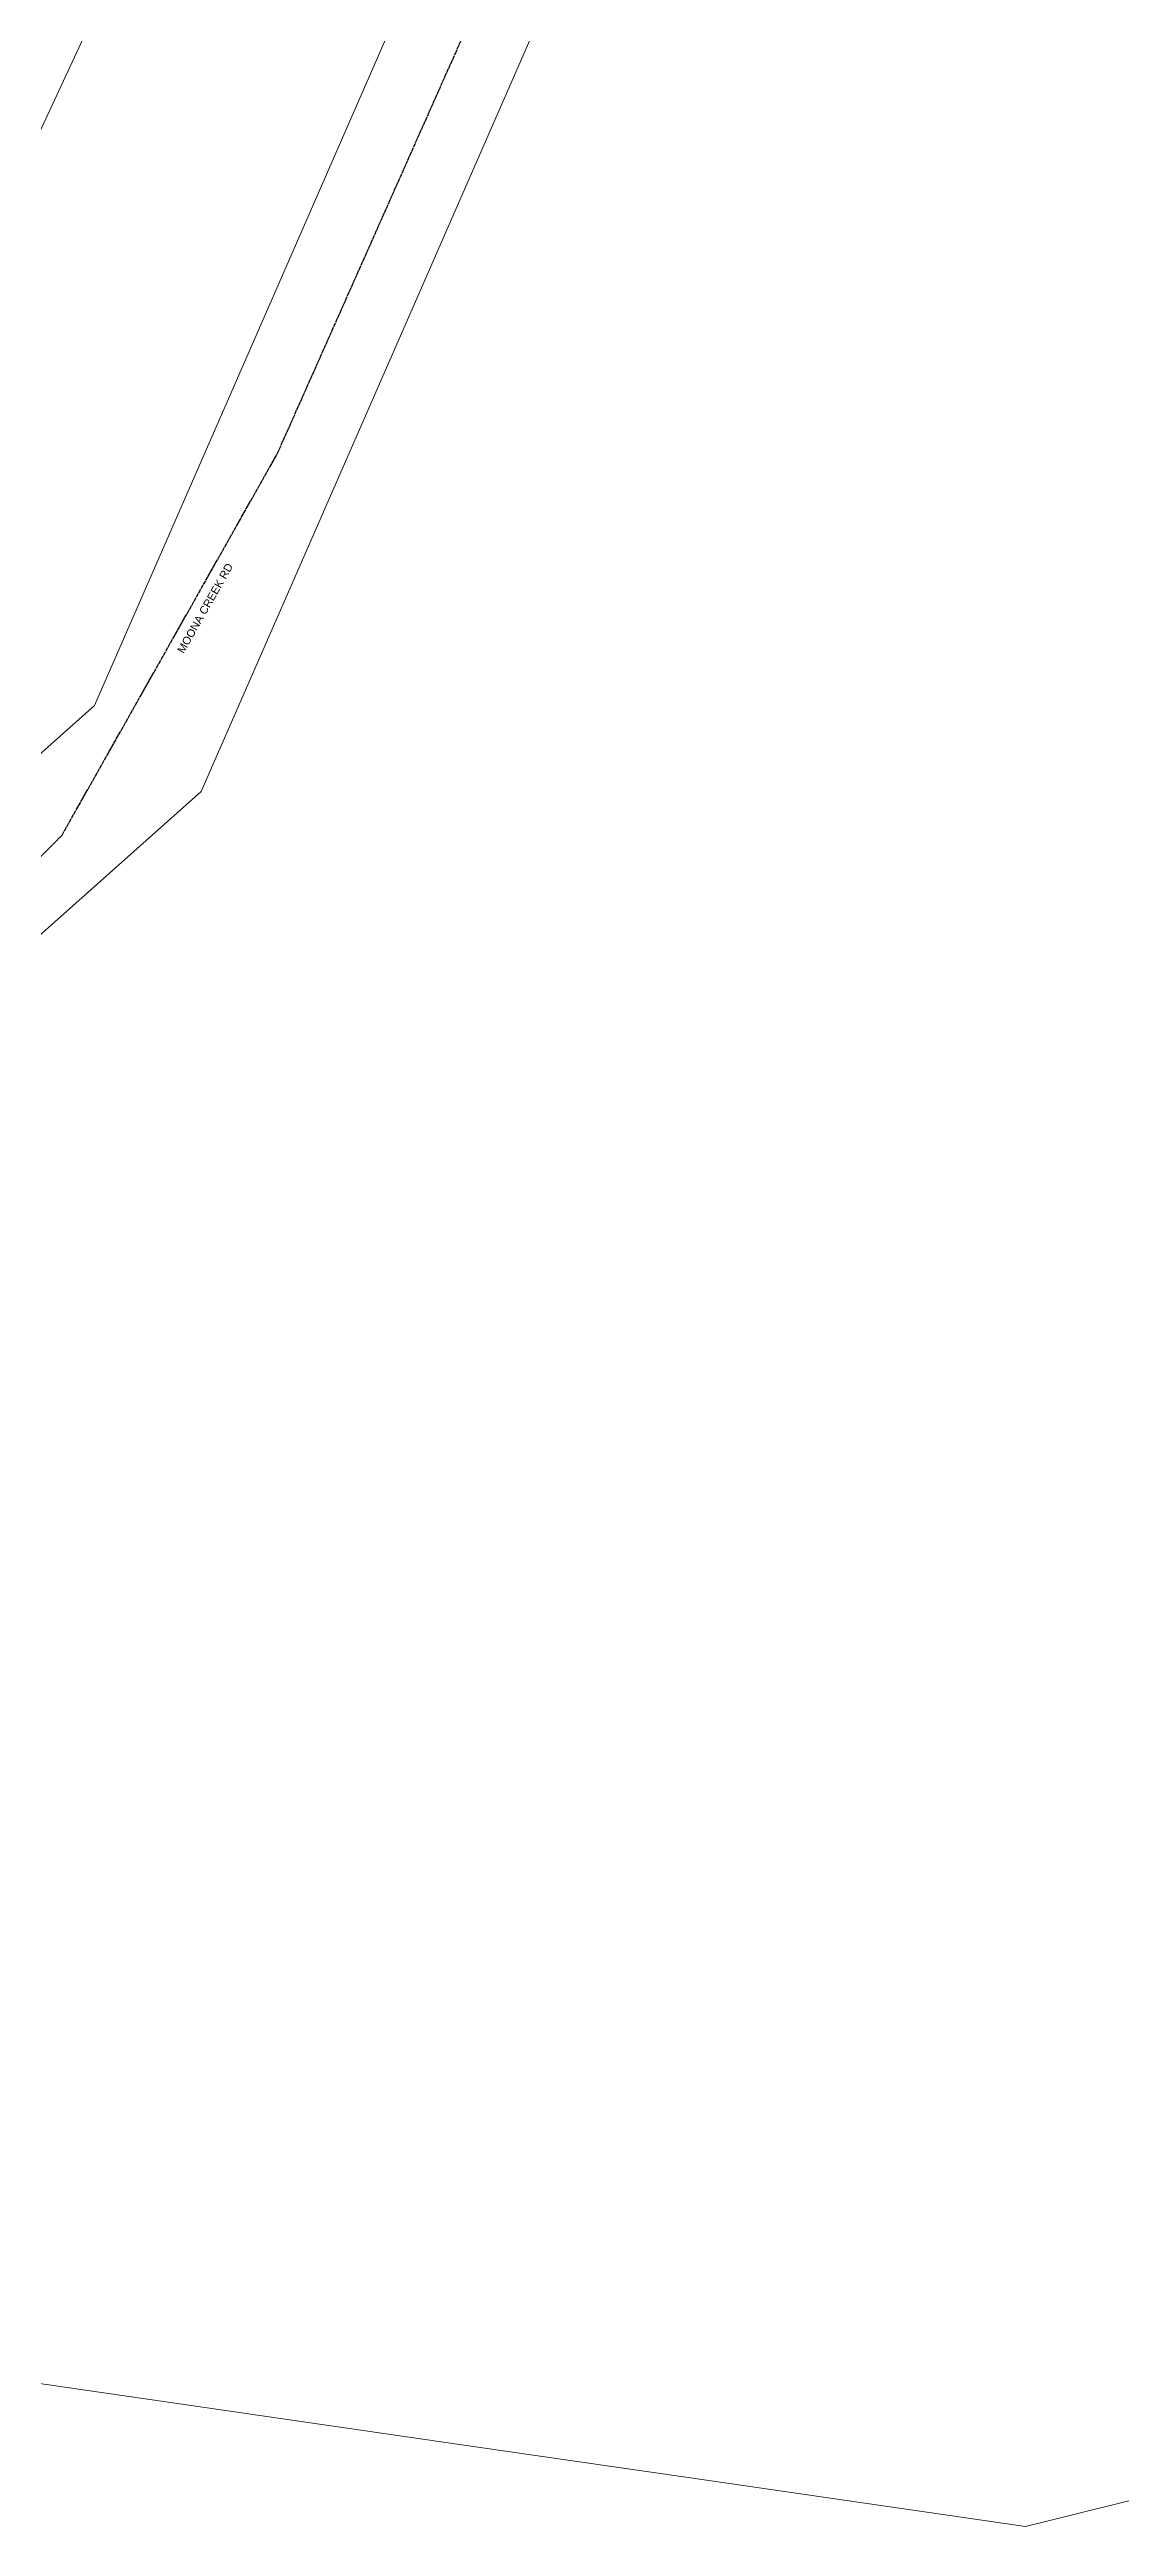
# Model space of a CAD drawing. Header units: metres. Extents: x 285484 to 287894, y 6116737 to 6119204.
# Drawn here: x 286829 to 287074, y 6116737 to 6117305 of the extents above; entities that cross this region are included whole.
import ezdxf

# ---------------------------------------------------------------- set-up
doc = ezdxf.new("R2010")
doc.units = ezdxf.units.M
doc.linetypes.add('Cable Exist OH', pattern=[1, 1, 0])
doc.layers.add('Cadastre Land Parcels_SP_EXT', color=7, linetype='Continuous', lineweight=5)
doc.layers.add('Cadastre Roads_SP_EXT', color=7, linetype='Continuous', lineweight=5)
doc.layers.add('Mains_HV_EXT', color=7, linetype='Continuous')
doc.styles.get("Standard").update_dxf_attribs({"font": 'arial.ttf'})

msp = doc.modelspace()

# ---------------------------------------------------------------- linework, layer by layer
at = {"layer": 'Cadastre Land Parcels_SP_EXT', "linetype": 'Continuous'}
for points in [[(286838.8, 6117154.9), (286948.7, 6117406.45), (287124.66, 6117683.17), (287144.99, 6117708.7), (287170.38, 6117740.56), (287217.37, 6117806.38), (287231.86, 6117907.44), (287226.03, 6117904.42), (287205.02, 6117892.62), (287184.66, 6117879.74), (287165, 6117865.81), (287146.1, 6117850.87), (287128.01, 6117834.97), (287065.09, 6117778.28), (287053.95, 6117746.88), (287014.04, 6117705.63), (286931.08, 6117619.87), (286843.69, 6117507.01), (286910.07, 6117460.56), (286836.22, 6117307.89), (286766.41, 6117157.93), (286632.63, 6116986.56), (286607.92, 6116949.02), (286838.8, 6117154.9)], [(286838.8, 6117154.9), (286948.7, 6117406.45), (287124.66, 6117683.17), (287144.99, 6117708.7), (287170.38, 6117740.56), (287217.37, 6117806.38), (287231.86, 6117907.44), (287226.03, 6117904.42), (287205.02, 6117892.62), (287184.66, 6117879.74), (287165, 6117865.81), (287146.1, 6117850.87), (287128.01, 6117834.97), (287065.09, 6117778.28), (287053.95, 6117746.88), (287014.04, 6117705.63), (286931.08, 6117619.87), (286843.69, 6117507.01), (286910.07, 6117460.56), (286836.22, 6117307.89), (286766.41, 6117157.93), (286632.63, 6116986.56), (286607.92, 6116949.02), (286838.8, 6117154.9)], [(286607.92, 6116949.02), (286632.63, 6116986.56), (286766.41, 6117157.93), (286836.22, 6117307.89), (286910.07, 6117460.56), (286843.69, 6117507.01), (286931.08, 6117619.87), (287014.04, 6117705.63), (287053.95, 6117746.88), (287065.09, 6117778.28), (287041.64, 6117757.05), (287040.9, 6117754.96), (286992.68, 6117705.13), (286919.72, 6117629.71), (286822.2, 6117503.75), (286891.02, 6117455.58), (286822.68, 6117314.32), (286753.55, 6117165.81), (286620.43, 6116995.31), (286550.98, 6116889.79), (286574.85, 6116919.53), (286607.92, 6116949.02)]]:
    msp.add_lwpolyline(points, close=True, dxfattribs=at)
for points in [[(286975.06, 6117390.66), (286863.28, 6117135.24), (286596.11, 6116897.27)], [(286975.06, 6117390.66), (286863.28, 6117135.24), (286596.11, 6116897.27)], [(286814.03, 6116771.86), (286932.63, 6116754.66), (286933.12, 6116754.59), (286974.53, 6116748.59), (287052.45, 6116737.29), (287122.63, 6116754.74)], [(286814.03, 6116771.86), (286932.63, 6116754.66), (286933.12, 6116754.59), (286974.53, 6116748.59), (287052.45, 6116737.29), (287122.63, 6116754.74)]]:
    msp.add_lwpolyline(points, dxfattribs=at)
at = {"layer": 'Cadastre Roads_SP_EXT', "linetype": 'Continuous'}
msp.add_lwpolyline([(286596.11, 6116897.27), (286863.28, 6117135.24), (286975.06, 6117390.66), (287149.04, 6117663.93), (287185.51, 6117709.65), (287186.65, 6117711.08), (287170.38, 6117740.56), (287144.99, 6117708.7), (287124.66, 6117683.17), (286948.7, 6117406.45), (286838.8, 6117154.9), (286607.92, 6116949.02), (286574.85, 6116919.53), (286550.98, 6116889.79), (286531.9, 6116866.03), (286545.43, 6116862.73), (286564.58, 6116858.05), (286596.11, 6116897.27)], close=True, dxfattribs=at)
at = {"layer": 'Mains_HV_EXT', "linetype": 'Cable Exist OH'}
msp.add_lwpolyline([(286515.63, 6116780.64), (286537.2, 6116833.72), (286642.9, 6116961.41), (286725.73, 6117018.11), (286831.39, 6117125.22), (286880.78, 6117212.67), (286921.62, 6117304.5), (286962.78, 6117396.99), (287018.24, 6117484.24), (287076.72, 6117577.51), (287135.94, 6117671.44), (287199.64, 6117742.09), (287249.83, 6117848.23), (287259.05, 6117912.59)], dxfattribs=at)

# ---------------------------------------------------------------- texts
at = {"layer": 'Cadastre Roads_SP_EXT'}
msp.add_text('MOONA CREEK RD', height=1.8, rotation=60.5031, dxfattribs=at).set_placement((286859.28, 6117166.72))

doc.saveas('drawing.dxf')
